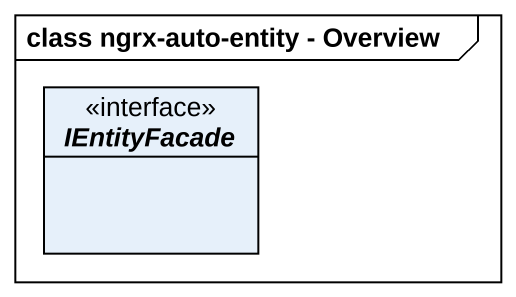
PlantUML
@startuml
mainframe class ngrx-auto-entity - Overview
hide circle
hide empty members
interface IEntityFacade
@enduml
